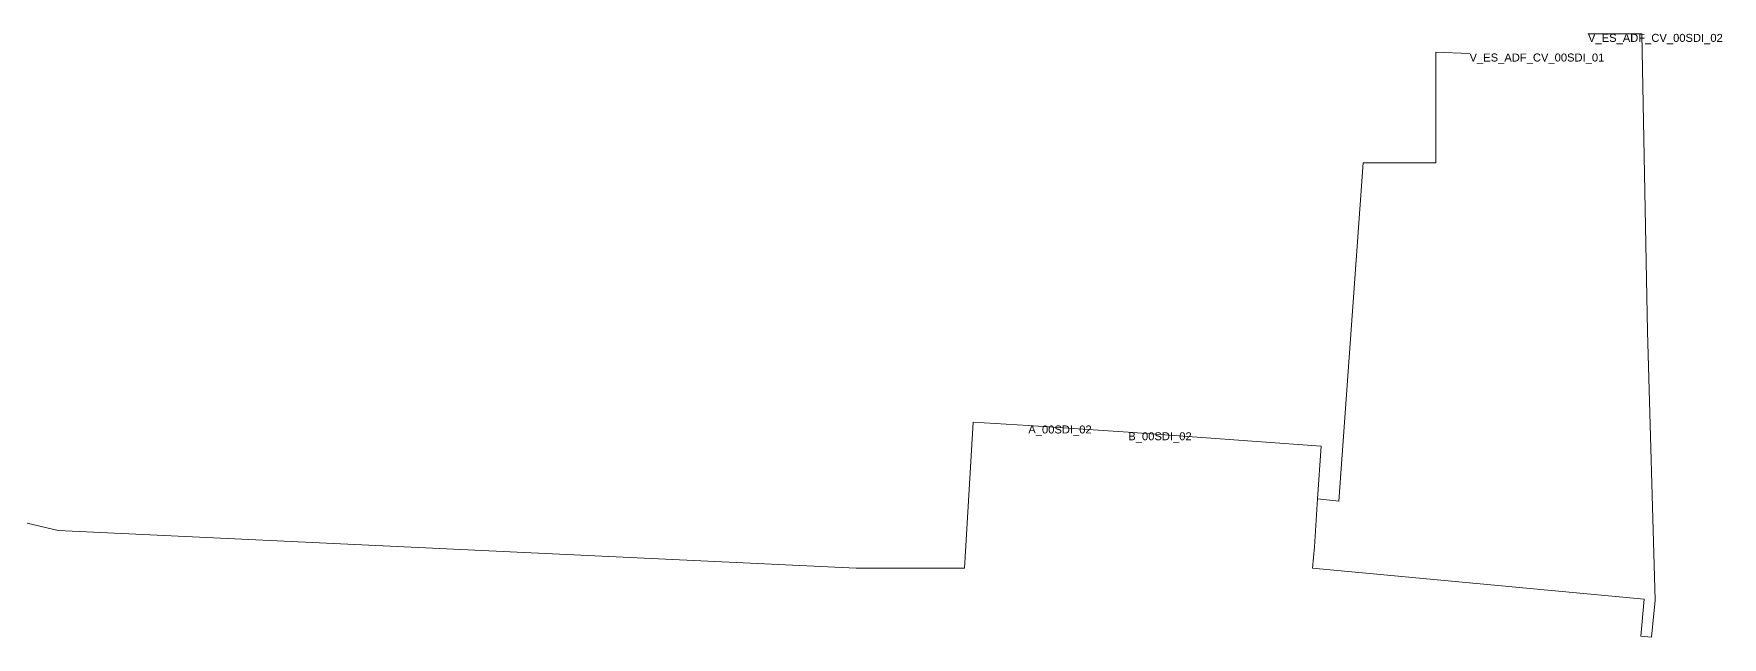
# Model space of a CAD drawing. Header units: metres. Extents: x 432421 to 432632, y 4587466 to 4587574.
# Drawn here: x 432526.6 to 432632.1, y 4587465.5 to 4587503.2 of the extents above; entities that cross this region are included whole.
import ezdxf
from ezdxf.enums import TextEntityAlignment as Align

# ---------------------------------------------------------------- set-up
doc = ezdxf.new("R2010")
doc.units = ezdxf.units.M
doc.header["$MEASUREMENT"] = 0
for name, color, linetype, lineweight, true_color in [('01_A_AccesTren_t', 40, 'Continuous', 0, 0xffd600), ('01_C_AccesExt_t', 251, 'Continuous', 0, 0x646464), ('01_C_CarrerHoritzontal_l', 251, 'Continuous', 0, 0x646464), ('01_C_CarrerRampaD_l', 251, 'Continuous', 0, 0x646464), ('01_I_AscensorD_l', 251, 'Continuous', 0, 0x646464), ('01_I_BarreraTarifaria_t', 251, 'Continuous', 0, 0x646464), ('01_I_HoritzontalD_l', 251, 'Continuous', 0, 0x646464)]:
    doc.layers.add(name, color=color, linetype=linetype, lineweight=lineweight, true_color=true_color)
doc.styles.add('Style-Arial', font='arial.ttf')

msp = doc.modelspace()

# ---------------------------------------------------------------- linework, layer by layer
at = {"layer": '01_C_CarrerHoritzontal_l', "flags": 128}
for points in [[(432433.481909, 4587468.369), (432432.638761, 4587470.758705), (432455.014586, 4587478.653459), (432461.203408, 4587485.065739), (432473.903937, 4587489.728469), (432514.232549, 4587475.457688), (432528.085611, 4587472.187551), (432577.947551, 4587469.834478)], [(432581.333724, 4587469.834478), (432584.719898, 4587469.834478), (432585.273956, 4587478.966053), (432588.711617, 4587478.757474)]]:
    msp.add_lwpolyline(points, dxfattribs=at)
at = {"layer": '01_C_CarrerRampaD_l'}
msp.add_line((432577.947551, 4587469.834478), (432581.333724, 4587469.834478), dxfattribs=at)
at = {"layer": '01_I_AscensorD_l'}
for p, q in [((432606.775703, 4587474.164839), (432606.590786, 4587471.18124, 10)), ((432606.775703, 4587474.164839), (432608.118415, 4587474.035746, -10)), ((432626.995857, 4587465.583979, 10), (432627.66435, 4587465.519831, -10))]:
    msp.add_line(p, q, dxfattribs=at)
at = {"layer": '01_I_HoritzontalD_l'}
msp.add_line((432588.711617, 4587478.757474), (432594.961646, 4587478.333254), dxfattribs=at)
at = {"layer": '01_I_HoritzontalD_l', "flags": 128}
for points, elevation in [([(432627.66435, 4587465.519831), (432627.886435, 4587467.834196), (432627.405427, 4587484.624074), (432627.049926, 4587503.236873), (432623.691595, 4587503.236873)], -10), ([(432608.118415, 4587474.035746), (432609.637859, 4587495.182064), (432614.173624, 4587495.182064), (432614.173624, 4587502.103362), (432616.287687, 4587502.009812)], -10), ([(432606.590786, 4587471.18124), (432606.464802, 4587469.83798), (432627.212333, 4587467.892071), (432626.995857, 4587465.583979)], 10)]:
    msp.add_lwpolyline(points, dxfattribs=dict(at, elevation=elevation))
msp.add_lwpolyline([(432594.961646, 4587478.333254), (432607.012999, 4587477.467319), (432606.775703, 4587474.164839)], dxfattribs=at)

# ---------------------------------------------------------------- texts
at = {"layer": '01_A_AccesTren_t', "style": 'Style-Arial'}
for s, p in [('V_ES_ADF_CV_00SDI_02', (432623.691595, 4587503.236873, -10)), ('V_ES_ADF_CV_00SDI_01', (432616.287687, 4587502.009812, -10))]:
    msp.add_text(s, height=0.5, dxfattribs=at).set_placement(p, align=Align.TOP_LEFT)
at = {"layer": '01_C_AccesExt_t', "style": 'Style-Arial'}
msp.add_text('A_00SDI_02', height=0.5, dxfattribs=at).set_placement((432588.711617, 4587478.757474), align=Align.TOP_LEFT)
at = {"layer": '01_I_BarreraTarifaria_t', "style": 'Style-Arial'}
msp.add_text('B_00SDI_02', height=0.5, dxfattribs=at).set_placement((432594.961646, 4587478.333254), align=Align.TOP_LEFT)

doc.saveas('drawing.dxf')
